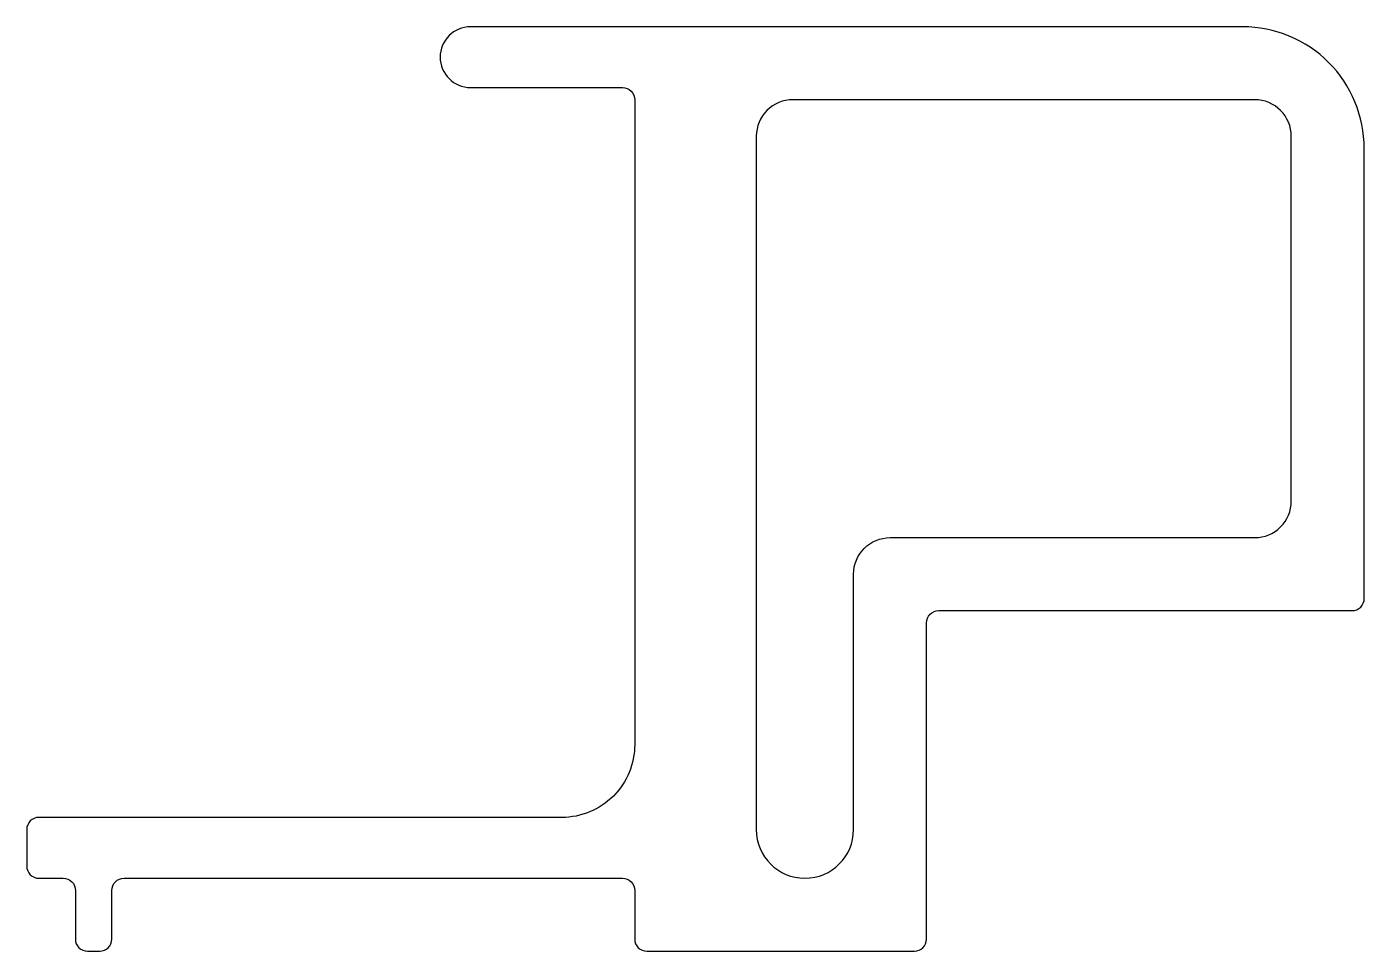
# Model space of a CAD drawing. Extents: x 125.9 to 180.9, y 194.8 to 232.8.
import ezdxf

# ---------------------------------------------------------------- set-up
doc = ezdxf.new("R2010")
doc.units = 0
doc.header["$LTSCALE"] = 15
doc.layers.get('0').update_dxf_attribs({"linetype": 'CONTINUOUS'})

msp = doc.modelspace()

# ---------------------------------------------------------------- linework, layer by layer
at = {"color": 0, "linetype": 'BYBLOCK'}
for points in [[(144.168, 230.334), (150.418, 230.334, -0.414214), (150.918, 229.834), (150.918, 203.334, -0.414214), (147.918, 200.334), (126.418, 200.334, 0.414214), (125.918, 199.834), (125.918, 198.334, 0.414214), (126.418, 197.834), (127.418, 197.834, -0.414214), (127.918, 197.334), (127.918, 195.334, 0.414214), (128.418, 194.834), (128.918, 194.834, 0.414214), (129.418, 195.334), (129.418, 197.334, -0.414214), (129.918, 197.834), (150.418, 197.834, -0.414214), (150.918, 197.334), (150.918, 195.334, 0.414214), (151.418, 194.834), (162.418, 194.834, 0.414214), (162.918, 195.334), (162.918, 208.334, -0.414214), (163.418, 208.834), (180.418, 208.834, 0.414214), (180.918, 209.334), (180.918, 227.834, 0.414214), (175.918, 232.834), (144.168, 232.834, 1)], [(155.918, 228.334), (155.918, 199.834, 1), (159.918, 199.834), (159.918, 210.334, -0.414214), (161.418, 211.834), (176.418, 211.834, 0.414214), (177.918, 213.334), (177.918, 228.334, 0.414214), (176.418, 229.834), (157.418, 229.834, 0.414214)]]:
    msp.add_lwpolyline(points, format="xyb", close=True, dxfattribs=at)

doc.saveas('drawing.dxf')
